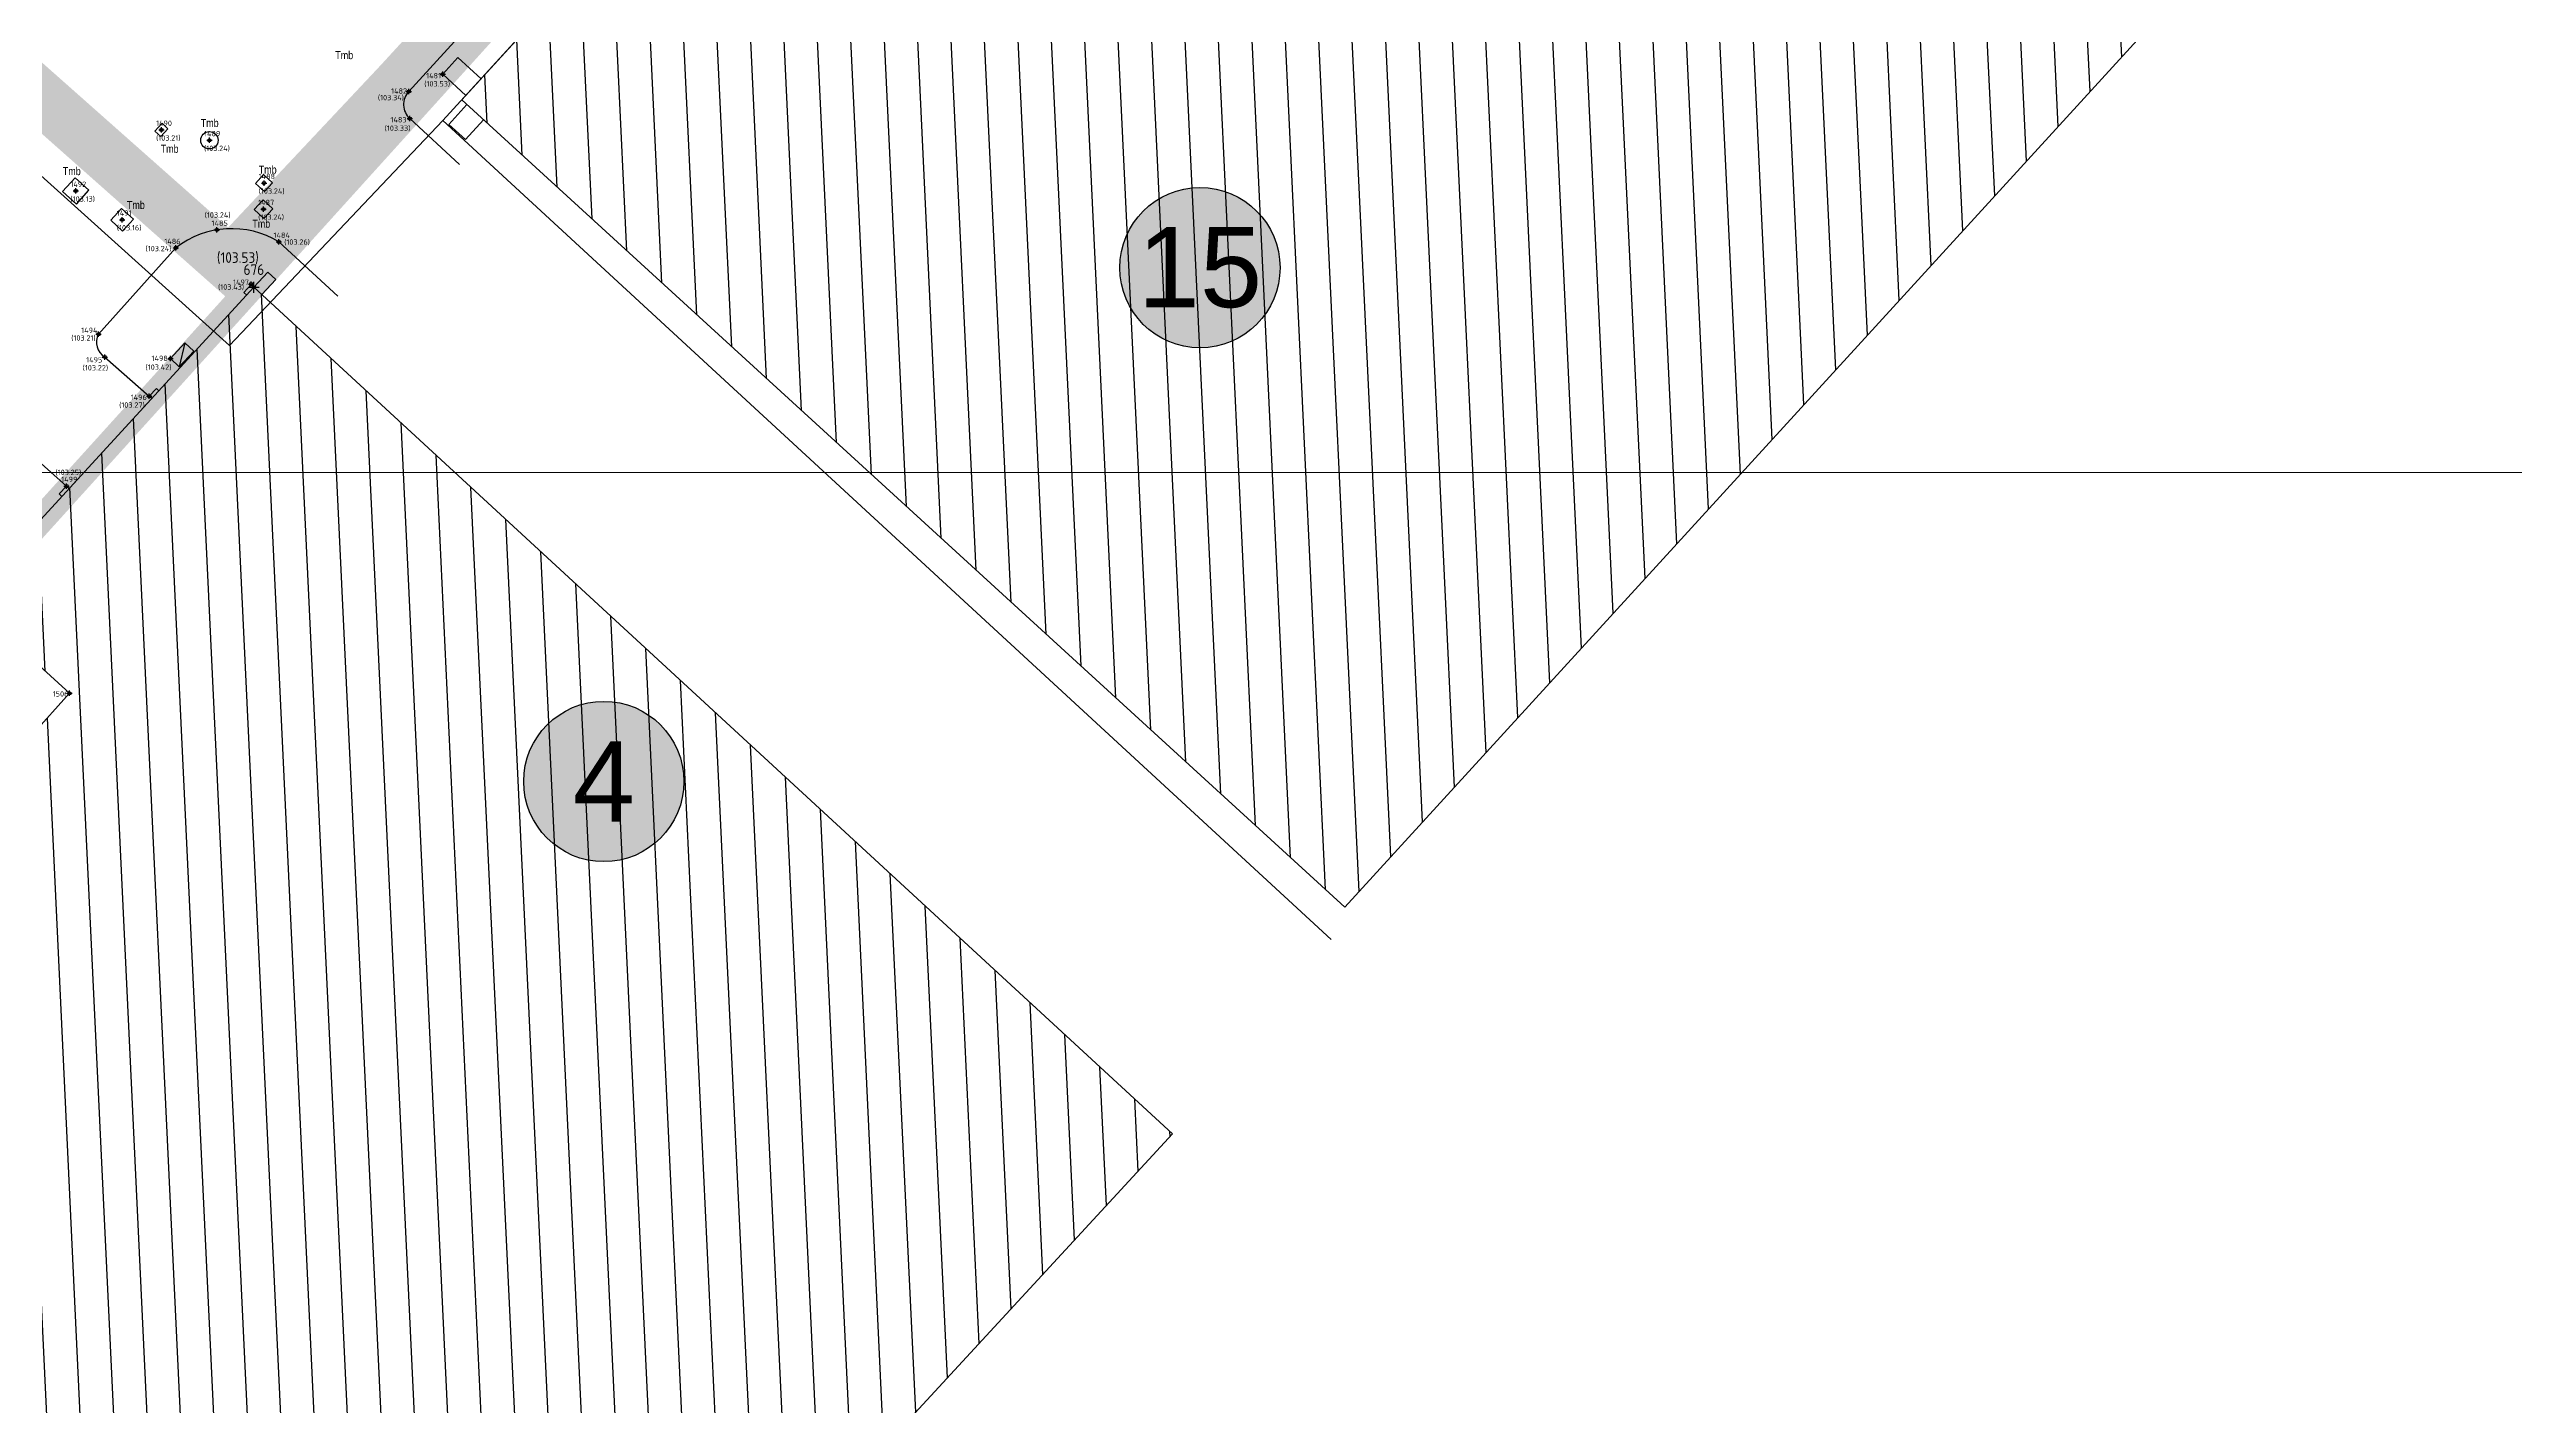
# Model space of a CAD drawing. Extents: x 9555 to 11275, y -8412 to -6382.
# Drawn here: x 10326.8 to 10419.1, y -8019.2 to -7968.5 of the extents above; entities that cross this region are included whole.
import ezdxf
from ezdxf.enums import TextEntityAlignment as Align

# ---------------------------------------------------------------- set-up
doc = ezdxf.new("R2010")
doc.units = 0
doc.header["$MEASUREMENT"] = 0
doc.header["$XCLIPFRAME"] = 2
doc.header["$PDMODE"] = 33
doc.header["$PDSIZE"] = 0.12
doc.linetypes.add('DASHEDX2', pattern=[1.5, 1, -0.5])
doc.linetypes.add('TRATTEGGIATA', pattern=[0.75, 0.5, -0.25])
doc.layers.get('0').update_dxf_attribs({"color": 53, "lineweight": 50})
for name, color, linetype in [('02_CAT', 7, 'Continuous'), ('Fgl-Cat_Txt-DivisioneAllegati', 161, 'DASHEDX2'), ('GEI-Nome_P', 6, 'Continuous'), ('GEI-Punti', 7, 'Continuous'), ('Gei-Punti_3D', 3, 'Continuous'), ('GEI-Quote_P', 3, 'Continuous'), ('GEI-Simboli', 6, 'Continuous'), ('Immagine', 181, 'Continuous'), ('Ril-Cabina_Idrante', 1, 'Continuous'), ('Ril-Fabbr_Num', 7, 'Continuous'), ('Ril-Fabbr_Retino', 8, 'Continuous'), ('Ril-Strada', 4, 'Continuous'), ('Ril-Tombino', 5, 'Continuous')]:
    doc.layers.add(name, color=color, linetype=linetype)
for name, color, linetype, lineweight in [('Fgl.957D_Estratto', 162, 'Continuous', 30), ('Fgl.957E_Estratto', 5, 'Continuous', 30), ('Ril-Fabbr', 9, 'Continuous', 30), ('x Area Rilievo', 1, 'Continuous', 15)]:
    doc.layers.add(name, color=color, linetype=linetype, lineweight=lineweight)
doc.styles.add('Arial', font='arial.ttf')
doc.styles.add('HELVLA', font='helvl', dxfattribs={"width": 0.8})
doc.styles.get("Standard").update_dxf_attribs({"font": 'isocp.shx'})
picture_1 = doc.add_image_def('image1.png', size_in_pixel=(3510, 4950))
picture_2 = doc.add_image_def('image2.png', size_in_pixel=(4950, 3510))
picture_3 = doc.add_image_def('image3.png', size_in_pixel=(3510, 4950))

# ---------------------------------------------------------------- blocks, each defined once
blk = doc.blocks.new('FabbrTeatro-N')
at = {"layer": 'Ril-Fabbr_Num'}
h = blk.add_hatch(color=152, dxfattribs=at)
edge = h.paths.add_edge_path()
edge.add_arc((0, 0), 1, 0, 360)
blk.add_circle((0, 0), 1, dxfattribs=at)
at = {"layer": 'Ril-Fabbr_Num', "style": 'Arial'}
blk.add_attdef('Num', text='', height=1, dxfattribs=at).set_placement((0, 0), align=Align.MIDDLE)
blk = doc.blocks.new('-Fgl. 957D Estratto Foglio Intero_PostFR1')
at = {"layer": 'Immagine'}
image = blk.add_image(picture_1, insert=(10047.107, -8052.467), size_in_units=(594.323, 838.148), rotation=0.001621, dxfattribs=at)
image.set_boundary_path([(307.502, 335.181), (3170.12, 4586.921)])
image.dxf.flags = 15
blk = doc.blocks.new('-Fgl. 957E Estratto Foglio Intero_PostFR2')
at = {"layer": 'Immagine'}
image = blk.add_image(picture_2, insert=(9917.284, -8422.509), size_in_units=(838.183, 594.348), rotation=0.00109, dxfattribs=at)
image.set_boundary_path([(308.756, 193.629), (4680.161, 3410.458)])
image.dxf.flags = 15
blk = doc.blocks.new('-Fgl. 958 Estratto Foglio Intero_PostFR3')
at = {"layer": 'Immagine'}
image = blk.add_image(picture_3, insert=(9716.786, -8308.175), size_in_units=(1485.814, 2095.379), rotation=-0.001044, dxfattribs=at)
image.set_boundary_path([(486.986, 415.0435), (2987.88, 4584.8433)])
image.dxf.flags = 15
blk = doc.blocks.new('- Fogli_Unione (Estratti_20043_SpostatoComeAll.957E_SuRIL_PostFR1-FR2-FR3 (2021-02-08)')
for name in ['-Fgl. 958 Estratto Foglio Intero_PostFR3', '-Fgl. 957D Estratto Foglio Intero_PostFR1', '-Fgl. 957E Estratto Foglio Intero_PostFR2']:
    blk.add_blockref(name, (0, 0))
blk = doc.blocks.new('2493-1_PostFRAZ')
at = {"layer": 'Fgl-Cat_Txt-DivisioneAllegati', "const_width": 2}
blk.add_lwpolyline([(10702.686, -8099.801), (10705.703, -8097.601), (10664.995, -8032.71), (10624.259, -7971.584), (10623.508, -7972.543), (10605.077, -7944.282), (10562.182, -7879.895), (10525.19, -7921.143), (10505.715, -7903.79), (10497.194, -7913.056), (10472.275, -7892.921), (10440.452, -7863.619), (10396.214, -7912.031), (10395.176, -7911.098), (10388.238, -7918.529), (10387.581, -7917.808), (10339.974, -7969.724), (10333.592, -7976.514), (10323.136, -7967.248), (10242.662, -7892.829), (10231.648, -7862.037)], dxfattribs=at)
at = {"layer": 'Fgl.957D_Estratto'}
blk.add_lwpolyline([(10246.977, -7899.376), (10263.113, -7914.548), (10321.693, -7968.84), (10333.582, -7979.537), (10341.571, -7971.121), (10387.518, -7920.834), (10388.261, -7921.57), (10395.947, -7913.339), (10396.94, -7914.254), (10406.326, -7903.43), (10440.256, -7866.1), (10476.367, -7899.375), (10497.156, -7915.257), (10506.086, -7905.521), (10525.673, -7923.37), (10562.243, -7882.954)], dxfattribs=at)
at = {"layer": 'Fgl.957E_Estratto'}
blk.add_line((10341.571, -7971.121), (10374.831, -8001.774), dxfattribs=at)
blk.add_lwpolyline([(10701.597, -8098.12), (10703.243, -8096.898), (10670.76, -8043.613), (10623.97, -7975.197), (10619.426, -7968.79), (10603.554, -7945.285), (10562.243, -7882.954), (10525.673, -7923.37), (10506.086, -7905.521), (10497.156, -7915.257), (10476.367, -7899.375), (10440.256, -7866.1), (10406.326, -7903.43), (10396.94, -7914.254), (10395.947, -7913.339), (10388.261, -7921.57), (10387.518, -7920.834), (10341.571, -7971.121), (10333.582, -7979.537), (10321.693, -7968.84), (10263.113, -7914.548), (10246.977, -7899.376)], dxfattribs=at)
at = {"layer": '02_CAT'}
blk.add_blockref('- Fogli_Unione (Estratti_20043_SpostatoComeAll.957E_SuRIL_PostFR1-FR2-FR3 (2021-02-08)', (2.401, 6.764), dxfattribs=at)

msp = doc.modelspace()

# ---------------------------------------------------------------- hatches: boundary and pattern name
at = {"layer": 'Ril-Fabbr_Retino'}
h = msp.add_hatch(dxfattribs=at)
h.set_pattern_fill('ANSI31', color=256, scale=10, angle=47.7, style=2)
h.paths.add_polyline_path([(10428.086, -7942.852), (10375.335, -8000.563), (10342.278, -7970.347), (10395.021, -7912.645)])
h = msp.add_hatch(dxfattribs=at)
h.set_pattern_fill('ANSI31', color=256, scale=10, angle=47.7, style=2)
edge = h.paths.add_edge_path()
edge.add_line((10305.386, -8054.479), (10290.308, -8040.666))
edge.add_line((10290.308, -8040.666), (10263.029, -8070.6))
edge.add_line((10263.029, -8070.6), (10259.523, -8067.448))
edge.add_line((10259.523, -8067.448), (10252.452, -8075.052))
edge.add_line((10252.452, -8075.052), (10248.671, -8071.632))
edge.add_line((10248.671, -8071.632), (10237.968, -8083.327))
edge.add_line((10237.968, -8083.327), (10271.854, -8114.233))
edge.add_line((10271.854, -8114.233), (10368.885, -8009.057))
edge.add_line((10368.885, -8009.057), (10334.494, -7977.361))
edge.add_line((10334.494, -7977.361), (10323.743, -7989.061))
edge.add_line((10323.743, -7989.061), (10327.592, -7992.561))
edge.add_line((10327.592, -7992.561), (10320.648, -8000.292))
edge.add_line((10320.648, -8000.292), (10324.144, -8003.516))
edge.add_line((10324.144, -8003.516), (10296.805, -8033.49))
edge.add_line((10296.805, -8033.49), (10312.054, -8047.115))
edge.add_line((10305.364, -8054.458), (10310.811, -8048.501))
edge.add_line((10310.811, -8048.501), (10312.054, -8047.115))

# ---------------------------------------------------------------- linework, layer by layer
at = {"layer": 'GEI-Punti'}
for p in [(10341.562, -7969.381), (10340.293, -7970.029), (10331.03, -7971.468), (10340.329, -7971.046), (10332.825, -7971.857), (10334.871, -7973.459), (10327.823, -7973.752), (10334.852, -7974.434), (10329.559, -7974.83), (10333.107, -7975.209), (10331.574, -7975.88), (10335.427, -7975.66), (10334.386, -7977.24), (10334.494, -7977.361), (10328.676, -7979.116), (10328.908, -7979.971), (10331.365, -7980.031), (10330.575, -7981.439), (10327.478, -7984.803), (10327.592, -7992.561)]:
    msp.add_point(p, dxfattribs=at)
at = {"layer": 'Gei-Punti_3D'}
for p in [(10341.562, -7969.381, 103.526), (10340.293, -7970.029, 103.339), (10331.03, -7971.468, 103.21), (10340.329, -7971.046, 103.325), (10332.825, -7971.857, 103.243), (10334.871, -7973.459, 103.242), (10327.823, -7973.752, 103.135), (10334.852, -7974.434, 103.24), (10329.559, -7974.83, 103.159), (10333.107, -7975.209, 103.242), (10331.574, -7975.88, 103.235), (10335.427, -7975.66, 103.257), (10334.386, -7977.24, 103.429), (10334.494, -7977.361, 103.531), (10328.676, -7979.116, 103.207), (10328.908, -7979.971, 103.222), (10331.365, -7980.031, 103.415), (10330.575, -7981.439, 103.271), (10327.478, -7984.803, 103.252)]:
    msp.add_point(p, dxfattribs=at)
at = {"layer": 'GEI-Simboli'}
for p, q in [((10341.462, -7969.381), (10341.662, -7969.381)), ((10341.562, -7969.481), (10341.562, -7969.281)), ((10340.193, -7970.029), (10340.393, -7970.029)), ((10340.293, -7970.129), (10340.293, -7969.929)), ((10330.93, -7971.468), (10331.13, -7971.468)), ((10331.03, -7971.568), (10331.03, -7971.368)), ((10340.229, -7971.046), (10340.429, -7971.046)), ((10340.329, -7971.146), (10340.329, -7970.946)), ((10332.725, -7971.857), (10332.925, -7971.857)), ((10332.825, -7971.957), (10332.825, -7971.757)), ((10334.771, -7973.459), (10334.971, -7973.459)), ((10334.871, -7973.559), (10334.871, -7973.359)), ((10327.723, -7973.752), (10327.923, -7973.752)), ((10327.823, -7973.852), (10327.823, -7973.652)), ((10334.752, -7974.434), (10334.952, -7974.434)), ((10334.852, -7974.534), (10334.852, -7974.334)), ((10329.459, -7974.83), (10329.659, -7974.83)), ((10329.559, -7974.93), (10329.559, -7974.73)), ((10333.007, -7975.209), (10333.207, -7975.209)), ((10333.107, -7975.31), (10333.107, -7975.109)), ((10331.474, -7975.88), (10331.674, -7975.88)), ((10331.574, -7975.98), (10331.574, -7975.78)), ((10335.327, -7975.66), (10335.528, -7975.66)), ((10335.427, -7975.76), (10335.427, -7975.56)), ((10334.286, -7977.24), (10334.486, -7977.24)), ((10334.386, -7977.34), (10334.386, -7977.14)), ((10334.494, -7977.561), (10334.494, -7977.161)), ((10334.294, -7977.361), (10334.694, -7977.361)), ((10328.576, -7979.116), (10328.776, -7979.116)), ((10328.676, -7979.216), (10328.676, -7979.016)), ((10328.808, -7979.971), (10329.008, -7979.971)), ((10328.908, -7980.07), (10328.908, -7979.87)), ((10331.265, -7980.031), (10331.465, -7980.031)), ((10331.365, -7980.131), (10331.365, -7979.931)), ((10330.475, -7981.439), (10330.675, -7981.439)), ((10330.575, -7981.539), (10330.575, -7981.339)), ((10327.378, -7984.803), (10327.578, -7984.803)), ((10327.478, -7984.903), (10327.478, -7984.703)), ((10327.492, -7992.561), (10327.692, -7992.561)), ((10327.592, -7992.661), (10327.592, -7992.461))]:
    msp.add_line(p, q, dxfattribs=at)
at = {"layer": 'Ril-Cabina_Idrante'}
msp.add_line((10331.906, -7979.442), (10331.696, -7980.335), dxfattribs=at)
msp.add_lwpolyline([(10331.365, -7980.031), (10331.906, -7979.442), (10332.238, -7979.746), (10331.696, -7980.335)], close=True, dxfattribs=at)
at = {"layer": 'Ril-Fabbr'}
for p, q in [((10342.278, -7970.347), (10395.021, -7912.645)), ((10428.086, -7942.852), (10375.335, -8000.563)), ((10375.335, -8000.563), (10342.278, -7970.347))]:
    msp.add_line(p, q, dxfattribs=at)
at = {"layer": 'Ril-Fabbr', "color": 7}
for points in [[(10343, -7969.557), (10342.129, -7968.761), (10341.562, -7969.381), (10342.433, -7970.177)], [(10342.47, -7970.522), (10341.796, -7971.26), (10342.416, -7971.827), (10343.09, -7971.089)], [(10334.223, -7977.656), (10334.113, -7977.554), (10334.384, -7977.26), (10334.494, -7977.361)], [(10334.789, -7977.632), (10335.31, -7977.065), (10335.015, -7976.794), (10334.494, -7977.361)], [(10330.668, -7981.525), (10330.575, -7981.439), (10330.846, -7981.144), (10330.939, -7981.23)], [(10327.304, -7985.186), (10327.207, -7985.098), (10327.478, -7984.803), (10327.574, -7984.892)]]:
    msp.add_lwpolyline(points, dxfattribs=at)
at = {"layer": 'Ril-Fabbr'}
msp.add_lwpolyline([(10305.386, -8054.479), (10290.308, -8040.666), (10263.029, -8070.6), (10259.523, -8067.448), (10252.452, -8075.052), (10248.671, -8071.632), (10237.968, -8083.327), (10271.854, -8114.233), (10368.885, -8009.057), (10334.494, -7977.361), (10323.743, -7989.061), (10327.592, -7992.561), (10320.648, -8000.292), (10324.144, -8003.516), (10296.805, -8033.49), (10312.054, -8047.115)], dxfattribs=at)
at = {"layer": 'Ril-Strada'}
msp.add_line((10340.329, -7971.046), (10342.185, -7972.759), dxfattribs=at)
msp.add_lwpolyline([(10340.293, -7970.029), (10350.276, -7959.083), (10350.647, -7959.45)], dxfattribs=at)
for points in [[(10337.634, -7977.693), (10335.427, -7975.66, 0.311516), (10331.574, -7975.88), (10328.676, -7979.116, 0.404586), (10328.908, -7979.971), (10330.575, -7981.439)], [(10327.478, -7984.803), (10325.826, -7983.329, 0.358573), (10324.681, -7983.495), (10313.656, -7995.615, 0.352121), (10313.842, -7996.738), (10321.55, -8003.642), (10316.344, -8009.337, 0.400966), (10316.363, -8010.21), (10316.675, -8010.518)]]:
    msp.add_lwpolyline(points, format="xyb", dxfattribs=at)
msp.add_arc((10340.814, -7970.52), 0.716, 136.73789, 227.30669, dxfattribs=at)
at = {"layer": 'Ril-Tombino'}
for points in [[(10331.054, -7971.219), (10331.276, -7971.421), (10331.006, -7971.717), (10330.784, -7971.515)], [(10327.328, -7973.774), (10327.845, -7974.246), (10328.317, -7973.729), (10327.8, -7973.257)], [(10335.189, -7973.444), (10334.885, -7973.777), (10334.553, -7973.473), (10334.856, -7973.141)], [(10329.135, -7974.849), (10329.578, -7975.254), (10329.983, -7974.811), (10329.539, -7974.406)], [(10334.499, -7974.45), (10334.868, -7974.787), (10335.205, -7974.418), (10334.836, -7974.081)]]:
    msp.add_lwpolyline(points, close=True, dxfattribs=at)
msp.add_circle((10332.825, -7971.857), 0.325, dxfattribs=at)
at = {"layer": 'x Area Rilievo', "linetype": 'TRATTEGGIATA', "lineweight": 0, "ltscale": 10, "const_width": 1}
msp.add_lwpolyline([(10561.071, -7840.391), (10415.946, -7709.147), (10326.96, -7738.791), (10288.996, -7748.932), (10283.895, -7766.399), (10280.736, -7779.083), (10263.249, -7802.296), (10149.988, -7927.536), (10182.712, -7957.129), (10084.037, -8066.241), (10054.064, -8039.135), (10024.505, -8071.821), (10019.775, -8077.051), (10070.409, -8122.842), (10149.878, -8034.968), (10222.804, -8100.918), (10229.342, -8093.529), (10229.342, -8093.529), (10397.888, -7907.157), (10402.978, -7911.76), (10454.44, -7958.3)], close=True, dxfattribs=at)

# ---------------------------------------------------------------- block references
at = {"layer": '02_CAT'}
msp.add_blockref('2493-1_PostFRAZ', (0, 0), dxfattribs=at)
at = {"layer": 'Ril-Fabbr_Num', "xscale": 3, "yscale": 3, "zscale": 3}
for p, values in [((10369.913, -7976.626), {'Num': '15'}), ((10347.594, -7995.862), {'Num': '4'})]:
    msp.add_blockref('FabbrTeatro-N', p, dxfattribs=at).add_auto_attribs(values)

# ---------------------------------------------------------------- texts
at = {"layer": 'GEI-Nome_P'}
for s, height, p in [('1481', 0.2, (10340.941, -7969.539)), ('1482', 0.2, (10339.628, -7970.112)), ('1490', 0.2, (10330.83, -7971.318)), ('1489', 0.2, (10332.625, -7971.707)), ('1483', 0.2, (10339.606, -7971.186)), ('1492', 0.2, (10327.623, -7973.602)), ('1488', 0.2, (10334.671, -7973.309)), ('1491', 0.2, (10329.359, -7974.68)), ('1487', 0.2, (10334.652, -7974.284)), ('1485', 0.2, (10332.907, -7975.06)), ('1484', 0.2, (10335.228, -7975.51)), ('1486', 0.2, (10331.139, -7975.742)), ('1497', 0.2, (10333.711, -7977.269)), ('676', 0.4, (10334.106, -7976.897)), ('1494', 0.2, (10328.027, -7979.069)), ('1495', 0.2, (10328.212, -7980.176)), ('1498', 0.2, (10330.66, -7980.119)), ('1496', 0.2, (10329.879, -7981.579)), ('1499', 0.2, (10327.278, -7984.653)), ('1506', 0.2, (10326.961, -7992.682))]:
    msp.add_text(s, height=height, dxfattribs=at).set_placement(p)
at = {"layer": 'GEI-Quote_P'}
for s, height, p in [('(103.53)', 0.2, (10340.87, -7969.841)), ('(103.34)', 0.2, (10339.134, -7970.357)), ('(103.21)', 0.2, (10330.83, -7971.868)), ('(103.33)', 0.2, (10339.388, -7971.504)), ('(103.24)', 0.2, (10332.625, -7972.257)), ('(103.13)', 0.2, (10327.623, -7974.152)), ('(103.24)', 0.2, (10334.671, -7973.859)), ('(103.16)', 0.2, (10329.359, -7975.23)), ('(103.24)', 0.2, (10332.649, -7974.753)), ('(103.24)', 0.2, (10334.652, -7974.834)), ('(103.24)', 0.2, (10330.434, -7976.01)), ('(103.53)', 0.4, (10333.107, -7976.446)), ('(103.26)', 0.2, (10335.627, -7975.766)), ('(103.43)', 0.2, (10333.15, -7977.449)), ('(103.21)', 0.2, (10327.653, -7979.357)), ('(103.22)', 0.2, (10328.08, -7980.473)), ('(103.42)', 0.2, (10330.435, -7980.449)), ('(103.27)', 0.2, (10329.448, -7981.867)), ('(103.25)', 0.2, (10327.063, -7984.389))]:
    msp.add_text(s, height=height, dxfattribs=at).set_placement(p)
at = {"layer": 'Ril-Tombino', "style": 'HELVLA', "width": 0.8}
for p in [(10337.875, -7968.663), (10332.837, -7971.202), (10331.336, -7972.169), (10327.673, -7973.005), (10335.009, -7972.949), (10330.073, -7974.272), (10334.768, -7974.974)]:
    msp.add_text('Tmb', height=0.3, dxfattribs=at).set_placement(p, align=Align.MIDDLE)

doc.saveas('drawing.dxf')
